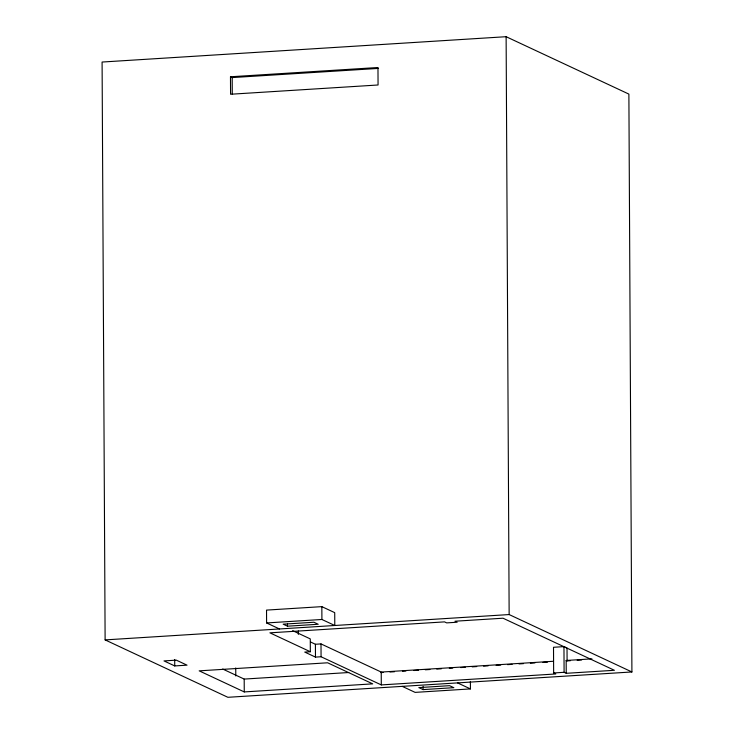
<?xml version="1.0" encoding="UTF-8"?>
<svg xmlns="http://www.w3.org/2000/svg" width="734" height="734" viewBox="0 0 734 734"><rect width="100%" height="100%" fill="white"/><g stroke="black" fill="none" stroke-linecap="round" stroke-linejoin="round"><path stroke-width="1.1" d="M506.121 36.7L102.09 62.041L105.118 639.901L227.879 697.3L631.91 671.959L628.882 94.099L506.121 36.7L509.148 614.56L631.91 671.959M230.476 76.776L377.973 67.519L378.065 84.988L230.568 94.246L230.476 76.776L232.192 77.575L378.551 68.4M266.598 622.946L321.914 619.478L334.787 625.496L334.722 612.651L321.841 606.633L266.534 610.101L266.598 622.946L279.471 628.965M287.471 626.185L318.207 624.258L313.913 622.249L283.177 624.175L287.471 626.185L287.462 624.047M105.118 639.901L509.148 614.56M310.528 641.984L315.409 644.259L321.006 643.911L381.23 672.069L553.445 661.27M292.646 630.653L310.271 638.892L310.335 651.737L304.748 652.086L315.473 657.104L321.07 656.756L381.295 684.914L555.794 673.968L553.647 672.968L553.509 647.278L563.96 646.626L567.024 648.058L567.088 660.903L570.446 660.692M174.738 665.931L187.023 665.16L176.298 660.141L164.003 660.912L174.738 665.931L174.701 659.508M222.677 669.023L244.193 679.078L348.769 672.518M310.335 651.737L269.91 632.836L444.529 621.881L446.676 622.882L457.126 622.23L454.979 621.221L503.019 618.212L614.404 670.289L566.244 673.307L566.171 660.472L591.934 658.857M380.818 672.583L383.102 672.445M389.947 672.014L394.516 671.729M402.507 671.225L405.93 671.004M413.921 670.509L418.49 670.225M425.344 669.793L429.913 669.509M436.758 669.078L441.327 668.793M449.318 668.289L452.74 668.068M460.741 667.573L465.301 667.289M472.155 666.857L476.724 666.573M483.568 666.142L488.138 665.848M496.129 665.353L500.698 665.068M507.552 664.637L512.112 664.353M518.966 663.921L523.535 663.628M530.379 663.206L534.948 662.912M542.94 662.417L547.509 662.132M577.172 660.27L581.649 659.985M244.257 691.923L372.707 683.859L327.639 662.793L199.189 670.848L244.257 691.923L244.193 679.078M553.647 672.968L564.097 672.307L566.244 673.307M423.114 689.602L453.841 687.675L449.547 685.675L418.82 687.602L423.114 689.602L423.096 686.391M470.393 681.427L470.43 688.914L415.114 692.382L402.241 686.363M566.171 660.472L567.088 660.903M457.548 682.895L470.43 688.914M563.96 646.626L564.097 672.307M381.23 672.069L381.295 684.914M321.841 606.633L321.914 619.478M321.006 643.911L321.07 656.756M315.409 644.259L315.473 657.104M298.343 630.974L298.362 634.369M235.742 667.931L235.779 675.95M232.192 77.575L232.274 93.952"/></g></svg>
